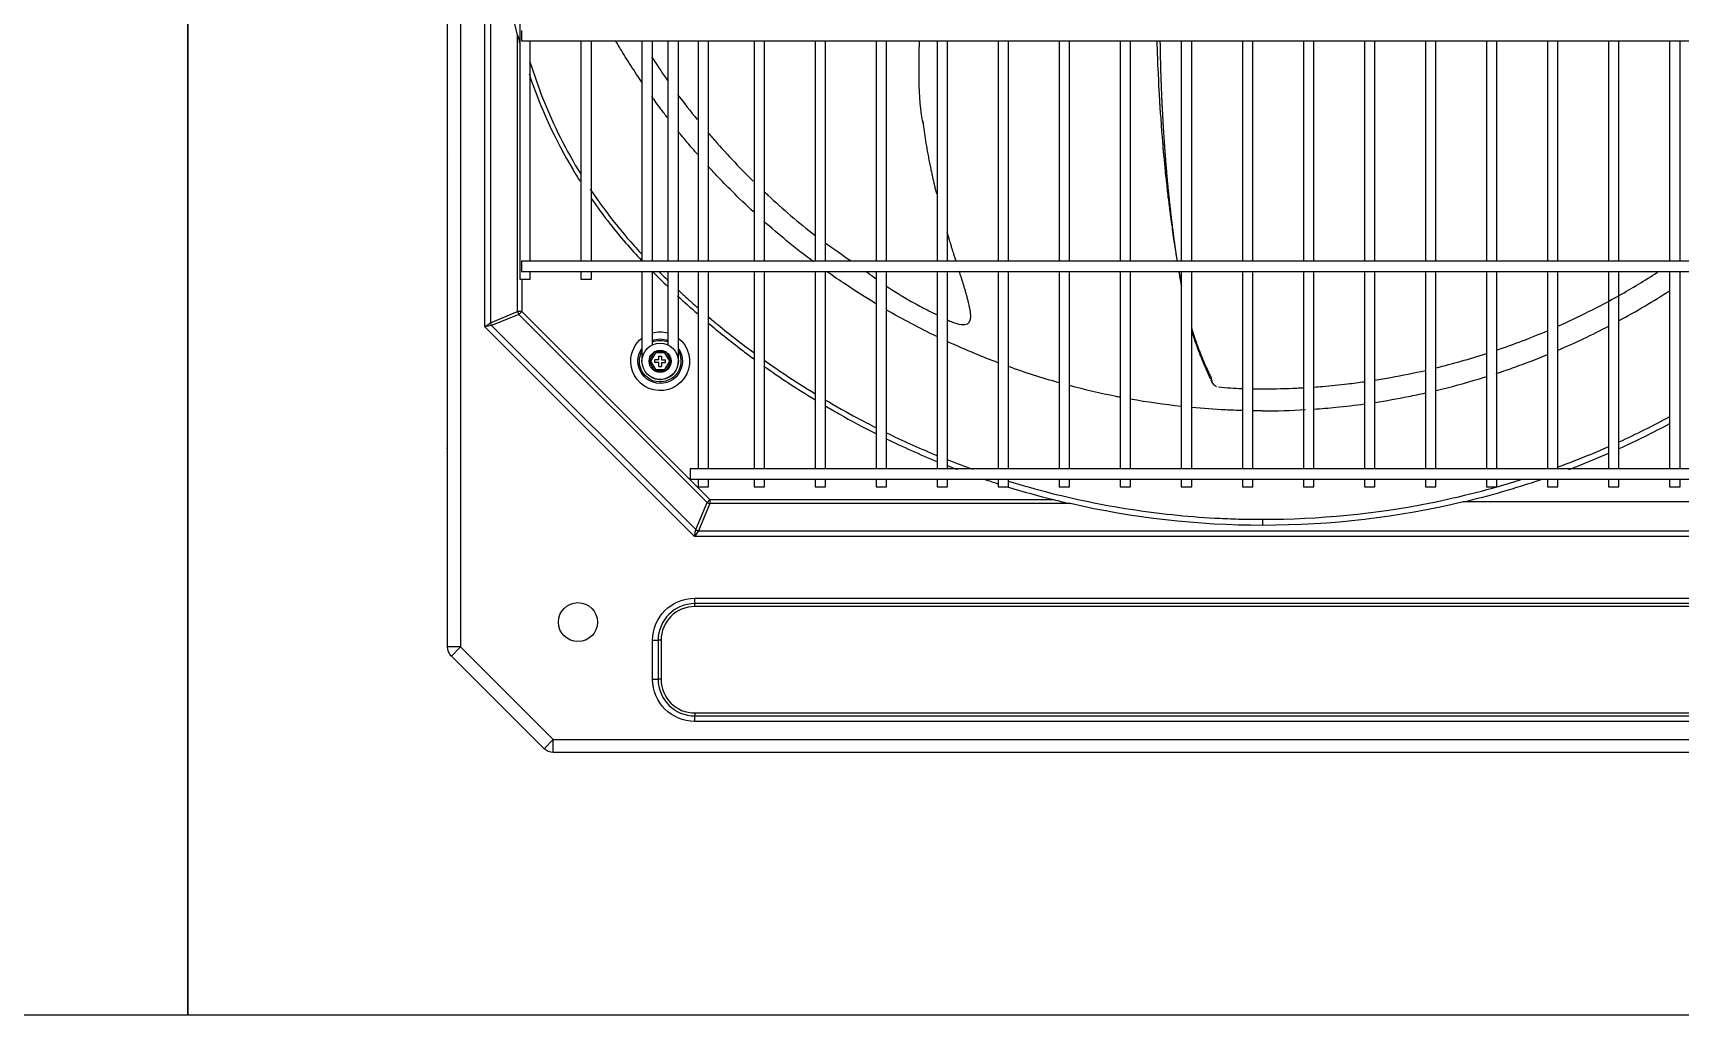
# Model space of a CAD drawing. Header units: millimetres. Extents: x 0 to 504600, y 0 to 118800.
# Drawn here: x 434175 to 434809, y 47238 to 47617 of the extents above; entities that cross this region are included whole.
import ezdxf

# ---------------------------------------------------------------- set-up
doc = ezdxf.new("R2010")
doc.units = ezdxf.units.MM
doc.header["$LTSCALE"] = 200
doc.layers.add('LG-AIRCON', color=240, linetype='Continuous')

# ---------------------------------------------------------------- blocks, each defined once
blk = doc.blocks.new('UXB+UXB')
at = {"layer": 'LG-AIRCON', "color": 0}
for p, q in [((-1860.23, 40.68), (-1860.23, 719.79)), ((-1855.24, 719.79), (-1855.24, 40.68)), ((-1845.83, 163.94), (-1845.83, 654.49)), ((-1843.71, 652.97), (-1843.71, 165.46)), ((-1832.38, 636.18), (-1832.38, 182.25)), ((-1833.24, 169.8), (-1833.24, 276.27)), ((-1831.81, 278.04), (-1831.81, 276.04)), ((-1831.81, 276.04), (-1831.81, 274.04)), ((-1831.81, 274.04), (-649.09, 274.04)), ((-1828.38, 189.25), (-1828.38, 274.04)), ((-1808.88, 274.04), (-1808.88, 189.25)), ((-1804.88, 189.25), (-1804.88, 274.04)), ((-1785.39, 274.04), (-1785.39, 189.26)), ((-1781.38, 189.26), (-1781.38, 274.04)), ((-1775.39, 274.04), (-1775.39, 189.25)), ((-1771.39, 189.25), (-1771.39, 274.04)), ((-1763.82, 274.04), (-1763.82, 189.26)), ((-1759.82, 189.26), (-1759.82, 274.04)), ((-1742.25, 274.04), (-1742.25, 189.26)), ((-1738.25, 189.26), (-1738.25, 274.04)), ((-1718.76, 274.04), (-1718.76, 189.26)), ((-1714.76, 189.26), (-1714.76, 274.04)), ((-1695.26, 274.04), (-1695.26, 189.26)), ((-1691.26, 189.26), (-1691.26, 274.04)), ((-1671.76, 274.04), (-1671.76, 189.26)), ((-1667.76, 189.26), (-1667.76, 274.04)), ((-1648.27, 274.04), (-1648.27, 189.26)), ((-1644.27, 189.26), (-1644.27, 274.04)), ((-1624.77, 274.04), (-1624.77, 189.26)), ((-1620.77, 189.26), (-1620.77, 274.04)), ((-1601.27, 274.04), (-1601.27, 189.26)), ((-1597.28, 189.26), (-1597.28, 274.04)), ((-1577.78, 274.04), (-1577.78, 189.26)), ((-1573.78, 189.26), (-1573.78, 274.04)), ((-1554.28, 274.04), (-1554.28, 189.26)), ((-1550.28, 189.26), (-1550.28, 274.04)), ((-1530.79, 274.04), (-1530.79, 189.26)), ((-1526.79, 189.26), (-1526.79, 274.04)), ((-1507.29, 274.04), (-1507.29, 189.26)), ((-1503.29, 189.26), (-1503.29, 274.04)), ((-1483.79, 274.04), (-1483.79, 189.26)), ((-1479.79, 189.26), (-1479.79, 274.04)), ((-1460.3, 274.04), (-1460.3, 189.26)), ((-1456.3, 189.26), (-1456.3, 274.04)), ((-1436.8, 274.04), (-1436.8, 189.26)), ((-1432.8, 189.26), (-1432.8, 274.04)), ((-1413.3, 274.04), (-1413.3, 189.26)), ((-1409.3, 189.26), (-1409.3, 274.04)), ((-1389.81, 274.04), (-1389.81, 189.26)), ((-1385.81, 189.26), (-1385.81, 274.04)), ((-1860.43, 229.91), (-1860.43, 226.91)), ((-1860.43, 226.91), (-1860.43, 205.08)), ((-1860.23, 226.91), (-1860.43, 226.91)), ((-649.09, 189.25), (-1831.81, 189.25)), ((-1831.81, 189.25), (-1831.81, 187.25)), ((-1831.81, 187.25), (-1831.81, 185.25)), ((-1831.81, 185.25), (-649.09, 185.25)), ((-1828.38, 182.25), (-1828.38, 185.25)), ((-1808.88, 185.25), (-1808.88, 182.25)), ((-1804.88, 182.25), (-1804.88, 185.25)), ((-1785.39, 185.26), (-1785.39, 173.91)), ((-1781.38, 173.91), (-1781.38, 185.26)), ((-1775.39, 185.25), (-1775.39, 173.91)), ((-1771.39, 173.91), (-1771.39, 185.25)), ((-1763.82, 185.26), (-1763.82, 109.27)), ((-1759.82, 109.27), (-1759.82, 185.26)), ((-1742.25, 185.26), (-1742.25, 109.27)), ((-1738.25, 109.27), (-1738.25, 185.26)), ((-1718.76, 185.26), (-1718.76, 109.27)), ((-1714.76, 109.27), (-1714.76, 185.26)), ((-1695.26, 185.26), (-1695.26, 109.27)), ((-1691.26, 109.27), (-1691.26, 185.26)), ((-1671.76, 185.26), (-1671.76, 109.27)), ((-1667.76, 109.27), (-1667.76, 185.26)), ((-1648.27, 185.26), (-1648.27, 109.27)), ((-1644.27, 109.27), (-1644.27, 185.26)), ((-1624.77, 185.26), (-1624.77, 109.27)), ((-1620.77, 109.27), (-1620.77, 185.26)), ((-1601.27, 185.26), (-1601.27, 109.27)), ((-1597.28, 109.27), (-1597.28, 185.26)), ((-1577.78, 185.26), (-1577.78, 109.27)), ((-1573.78, 109.27), (-1573.78, 185.26)), ((-1554.28, 185.26), (-1554.28, 109.27)), ((-1550.28, 109.27), (-1550.28, 185.26)), ((-1530.79, 185.26), (-1530.79, 109.27)), ((-1526.79, 109.27), (-1526.79, 185.26)), ((-1507.29, 185.26), (-1507.29, 109.27)), ((-1503.29, 109.27), (-1503.29, 185.26)), ((-1483.79, 185.26), (-1483.79, 109.27)), ((-1479.79, 109.27), (-1479.79, 185.26)), ((-1460.3, 185.26), (-1460.3, 109.27)), ((-1456.3, 109.27), (-1456.3, 185.26)), ((-1436.8, 185.26), (-1436.8, 109.27)), ((-1432.8, 109.27), (-1432.8, 185.26)), ((-1413.3, 185.26), (-1413.3, 109.27)), ((-1409.3, 109.27), (-1409.3, 185.26)), ((-1389.81, 185.26), (-1389.81, 109.27)), ((-1385.81, 109.27), (-1385.81, 185.26)), ((-1832.38, 182.25), (-1828.38, 182.25)), ((-1831.68, 182.25), (-1831.68, 169.8)), ((-1808.88, 182.25), (-1804.88, 182.25)), ((-1785.38, 173.91), (-1785.38, 171.08)), ((-1781.38, 171.08), (-1781.38, 173.91)), ((-1775.39, 173.91), (-1775.39, 171.08)), ((-1771.39, 171.08), (-1771.39, 173.91)), ((-1860.43, 165.1), (-1860.43, 120.27)), ((-1845.83, 163.94), (-1843.71, 165.46)), ((-1843.71, 165.46), (-1833.24, 169.8)), ((-1832.78, 168.7), (-1843.26, 164.36)), ((-1831.68, 169.8), (-1833.24, 169.8)), ((-1831.68, 169.8), (-1832.78, 168.7)), ((-1760.35, 96.27), (-1832.78, 168.7)), ((-1831.68, 169.8), (-1759.25, 97.37)), ((-1785.39, 171.08), (-1785.39, 167.43)), ((-1785.39, 170.67), (-1785.39, 150.69)), ((-1785.38, 170.67), (-1785.38, 150.83)), ((-1781.38, 167.43), (-1781.38, 171.08)), ((-1781.38, 156.99), (-1781.38, 170.67)), ((-1775.39, 171.08), (-1775.39, 167.43)), ((-1775.39, 167.43), (-1775.39, 164.6)), ((-1771.39, 167.43), (-1771.39, 171.08)), ((-1771.39, 171.08), (-1771.39, 171.08)), ((-1771.39, 167.43), (-1771.39, 167.43)), ((-1771.39, 164.6), (-1771.39, 167.43)), ((-1843.26, 164.36), (-1845.83, 163.94)), ((-1765.12, 83.22), (-1845.83, 163.94)), ((-1843.26, 164.36), (-1764.69, 85.8)), ((-1775.39, 164.6), (-1775.39, 156.99)), ((-1771.39, 150.83), (-1771.39, 164.6)), ((-1782.64, 150.67), (-1780.51, 154.35)), ((-1780.22, 153.85), (-1782.06, 150.67)), ((-1780.51, 154.35), (-1776.26, 154.35)), ((-1780.51, 154.35), (-1780.22, 153.85)), ((-1776.55, 153.85), (-1780.22, 153.85)), ((-1778.89, 152.67), (-1777.89, 152.67)), ((-1778.89, 151.17), (-1778.89, 152.67)), ((-1777.89, 152.67), (-1777.89, 151.17)), ((-1776.55, 153.85), (-1776.26, 154.35)), ((-1774.71, 150.67), (-1776.55, 153.85)), ((-1776.26, 154.35), (-1774.14, 150.67)), ((-1780.51, 146.99), (-1782.64, 150.67)), ((-1782.64, 150.67), (-1782.06, 150.67)), ((-1782.06, 150.67), (-1780.22, 147.49)), ((-1780.51, 146.99), (-1780.22, 147.49)), ((-1776.26, 146.99), (-1780.51, 146.99)), ((-1778.89, 151.17), (-1780.39, 151.17)), ((-1780.39, 150.17), (-1780.39, 151.17)), ((-1778.89, 150.17), (-1780.39, 150.17)), ((-1780.22, 147.49), (-1776.55, 147.49)), ((-1778.89, 148.67), (-1778.89, 150.17)), ((-1778.89, 148.67), (-1777.89, 148.67)), ((-1777.89, 151.17), (-1776.39, 151.17)), ((-1777.89, 150.17), (-1777.89, 148.67)), ((-1777.89, 150.17), (-1776.39, 150.17)), ((-1776.55, 147.49), (-1774.71, 150.67)), ((-1776.55, 147.49), (-1776.26, 146.99)), ((-1776.39, 150.17), (-1776.39, 151.17)), ((-1774.14, 150.67), (-1776.26, 146.99)), ((-1774.71, 150.67), (-1774.14, 150.67)), ((-1860.23, 120.27), (-1860.43, 120.27)), ((-1860.43, 120.27), (-1860.43, 117.27)), ((-712.27, 109.26), (-1766.82, 109.26)), ((-1766.82, 109.26), (-1766.82, 107.26)), ((-1766.82, 107.26), (-1766.82, 105.27)), ((-1766.82, 105.27), (-712.27, 105.27)), ((-1763.82, 105.27), (-1763.82, 102.27)), ((-1763.82, 102.27), (-1759.82, 102.27)), ((-1759.82, 102.27), (-1759.82, 105.27)), ((-1742.25, 105.27), (-1742.25, 102.27)), ((-1742.25, 102.27), (-1738.25, 102.27)), ((-1738.25, 102.27), (-1738.25, 105.27)), ((-1718.76, 105.27), (-1718.76, 102.27)), ((-1718.76, 102.27), (-1714.76, 102.27)), ((-1714.76, 102.27), (-1714.76, 105.27)), ((-1695.26, 105.27), (-1695.26, 102.27)), ((-1695.26, 102.27), (-1691.26, 102.27)), ((-1691.26, 102.27), (-1691.26, 105.27)), ((-1671.76, 105.27), (-1671.76, 102.27)), ((-1671.76, 102.27), (-1667.76, 102.27)), ((-1667.76, 102.27), (-1667.76, 105.27)), ((-1648.27, 105.27), (-1648.27, 102.27)), ((-1648.27, 102.27), (-1644.27, 102.27)), ((-1644.27, 102.27), (-1644.27, 105.27)), ((-1624.77, 105.27), (-1624.77, 102.27)), ((-1624.77, 102.27), (-1620.77, 102.27)), ((-1620.77, 102.27), (-1620.77, 105.27)), ((-1601.27, 105.27), (-1601.27, 102.27)), ((-1601.27, 102.27), (-1597.28, 102.27)), ((-1597.28, 102.27), (-1597.28, 105.27)), ((-1577.78, 105.27), (-1577.78, 102.27)), ((-1577.78, 102.27), (-1573.78, 102.27)), ((-1573.78, 102.27), (-1573.78, 105.27)), ((-1554.28, 105.27), (-1554.28, 102.27)), ((-1554.28, 102.27), (-1550.28, 102.27)), ((-1550.28, 102.27), (-1550.28, 105.27)), ((-1530.79, 105.27), (-1530.79, 102.27)), ((-1530.79, 102.27), (-1526.79, 102.27)), ((-1526.79, 102.27), (-1526.79, 105.27)), ((-1507.29, 105.27), (-1507.29, 102.27)), ((-1507.29, 102.27), (-1503.29, 102.27)), ((-1503.29, 102.27), (-1503.29, 105.27)), ((-1483.79, 105.27), (-1483.79, 102.27)), ((-1483.79, 102.27), (-1479.79, 102.27)), ((-1479.79, 102.27), (-1479.79, 105.27)), ((-1460.3, 105.27), (-1460.3, 102.27)), ((-1460.3, 102.27), (-1456.3, 102.27)), ((-1456.3, 102.27), (-1456.3, 105.27)), ((-1436.8, 105.27), (-1436.8, 102.27)), ((-1436.8, 102.27), (-1432.8, 102.27)), ((-1432.8, 102.27), (-1432.8, 105.27)), ((-1413.3, 105.27), (-1413.3, 102.27)), ((-1413.3, 102.27), (-1409.3, 102.27)), ((-1409.3, 102.27), (-1409.3, 105.27)), ((-1389.81, 105.27), (-1389.81, 102.27)), ((-1389.81, 102.27), (-1385.81, 102.27)), ((-1385.81, 102.27), (-1385.81, 105.27)), ((-1764.69, 85.8), (-1760.35, 96.27)), ((-1759.25, 95.82), (-1763.59, 85.34)), ((-1759.25, 97.37), (-1760.35, 96.27)), ((-1759.25, 97.37), (-1626.98, 97.37)), ((-1759.25, 97.37), (-1759.25, 95.82)), ((-1620.49, 95.82), (-1759.25, 95.82)), ((-1361.11, 96.46), (-1469.32, 96.46)), ((-1765.12, 83.22), (-1764.69, 85.8)), ((-1763.59, 85.34), (-1765.12, 83.22)), ((-713.55, 83.22), (-1765.12, 83.22)), ((-1763.59, 85.34), (-715.07, 85.34)), ((-1765.05, 59.43), (-713.61, 59.43)), ((-1765.05, 57.31), (-1765.05, 59.43)), ((-713.61, 57.31), (-1765.05, 57.31)), ((-1765.05, 56.19), (-1765.05, 57.31)), ((-713.61, 56.19), (-1765.05, 56.19)), ((-1855.24, 40.68), (-1860.23, 40.68)), ((-1858.77, 37.14), (-1855.24, 40.68)), ((-1855.24, 40.68), (-1819.55, 5)), ((-1781.29, 28.2), (-1781.29, 43.19)), ((-1781.29, 43.19), (-1779.17, 43.19)), ((-1779.17, 43.19), (-1779.17, 28.2)), ((-1778.05, 43.19), (-1779.17, 43.19)), ((-1778.05, 43.19), (-1778.05, 28.2)), ((-1823.09, 1.46), (-1858.77, 37.14)), ((-1781.29, 28.2), (-1779.17, 28.2)), ((-1778.05, 28.2), (-1779.17, 28.2)), ((-1765.05, 15.2), (-713.61, 15.2)), ((-1765.05, 15.2), (-1765.05, 14.08)), ((-1765.05, 14.08), (-713.61, 14.08)), ((-1765.05, 11.96), (-1765.05, 14.08)), ((-713.61, 11.96), (-1765.05, 11.96)), ((-1823.09, 1.46), (-1819.55, 5)), ((-1819.55, 5), (-660.45, 5)), ((-1819.55, 0), (-1819.55, 5)), ((-660.45, 0), (-1819.55, 0))]:
    blk.add_line(p, q, dxfattribs=at)
for centre, radius in [((-1778.39, 150.67), 7), ((-1778.39, 150.67), 4.25), ((-1778.39, 150.67), 4.25), ((-1810.04, 50.19), 7.5)]:
    blk.add_circle(centre, radius, dxfattribs=at)
for centre, radius, start, end in [((-1859.63, 229.91), 0.8, 138.58948, 180), ((-1765.05, 43.19), 14.12, 90, 180), ((-1765.05, 43.19), 13, 90, 180), ((-1765.05, 28.2), 14.12, 180, 270), ((-1765.05, 28.2), 13, 180, 270)]:
    blk.add_arc(centre, radius, start, end, dxfattribs=at)
at = {"layer": 'LG-AIRCON', "color": 0, "extrusion": (0, 0, -1)}
for centre, radius, start, end in [((1778.39, 150.67), 11.33, 0, 51.85121), ((1778.39, 150.67), 11.33, 128.14308, 0), ((1778.39, 150.67), 11.33, 74.64936, 105.34505), ((1778.39, 150.67), 8.56, 69.50254, 110.49186), ((1778.39, 150.67), 8, 67.97802, 112.0104), ((1778.39, 150.67), 8.56, 144.78738, 0), ((1778.39, 150.67), 8.56, 0, 35.19559), ((1778.39, 150.67), 8, 0, 28.95757), ((1778.39, 150.67), 8, 151.01995, 0), ((1859.63, 117.27), 0.8, 318.58948, 0), ((1765.05, 43.19), 16.24, 0, 90), ((1855.24, 40.68), 5, 315, 0), ((1765.05, 28.2), 16.24, 270, 0), ((1819.55, 5), 5, 270, 315)]:
    blk.add_arc(centre, radius, start, end, dxfattribs=at)
at = {"layer": 'LG-AIRCON', "color": 0}
for centre, major_axis in [((-1842.16, 165.46), (0.84, -2.03)), ((-1831.68, 169.8), (0.84, -2.03)), ((-1759.25, 97.37), (2.03, -0.84)), ((-1763.59, 86.9), (2.03, -0.84))]:
    blk.add_ellipse(centre, major_axis=major_axis, ratio=0.678598, start_param=4.438375, end_param=4.986403, dxfattribs=at)
for points, knots in [([(-1833.24, 276.27), (-1836.11, 287.8), (-1837.9, 299.52), (-1839, 317.37), (-1839.26, 323.34), (-1839.81, 335.27), (-1840.06, 341.24), (-1841.15, 371.11), (-1841.59, 395.09), (-1841.59, 419.05)], [0, 0, 0, 0, 0.25, 0.25, 0.375, 0.375, 0.5, 0.5, 1, 1, 1, 1]), ([(-1785.46, 258.12), (-1786.14, 259.12), (-1788.31, 262.36), (-1791.66, 267.59), (-1794.25, 271.87), (-1795.42, 273.87)], [0, 0, 0, 0, 0.194465, 0.627386, 1, 1, 1, 1]), ([(-1677.25, 242.54), (-1677.31, 242.83), (-1678.49, 248.96), (-1678.81, 259.54), (-1678.74, 269.78), (-1678.53, 274.04)], [0, 0, 0, 0, 0.028763, 0.596266, 1, 1, 1, 1]), ([(-1587.23, 274.05), (-1587.23, 273.75), (-1587.23, 273.07), (-1587.18, 271.95), (-1587.04, 270.28), (-1587, 268.34), (-1586.98, 266.13), (-1586.88, 263.74), (-1586.68, 261.21), (-1586.57, 259.07), (-1586.55, 257.34), (-1586.51, 255.77), (-1586.29, 253.71), (-1586.19, 251.48), (-1586.11, 249.33), (-1585.96, 247.02), (-1585.71, 244.56), (-1585.56, 242.43), (-1585.49, 240.69), (-1585.41, 239.06), (-1585.13, 236.95), (-1584.98, 234.63), (-1584.84, 232.45), (-1584.62, 230.16), (-1584.32, 227.77), (-1584.13, 225.64), (-1584.01, 223.84), (-1583.85, 222.13), (-1583.5, 219.95), (-1583.31, 217.4), (-1583.08, 215.13), (-1582.78, 212.83), (-1582.44, 210.55), (-1582.22, 208.3), (-1581.87, 205.36), (-1581.43, 203.11), (-1581.16, 200.49), (-1580.83, 197.99), (-1580.37, 195.35), (-1580.02, 193.12), (-1579.76, 191.27), (-1579.58, 190.13), (-1579.45, 189.49), (-1579.4, 189.24)], [0, 0, 0, 0, 0.010355, 0.022017, 0.034912, 0.06644, 0.084702, 0.104252, 0.145583, 0.183247, 0.197905, 0.209829, 0.23371, 0.264361, 0.282067, 0.301316, 0.342279, 0.380092, 0.394981, 0.407215, 0.43204, 0.463541, 0.481722, 0.501226, 0.542595, 0.579874, 0.594265, 0.606592, 0.633467, 0.667291, 0.686602, 0.707431, 0.750283, 0.785454, 0.798796, 0.843668, 0.862, 0.881783, 0.924485, 0.963805, 0.979109, 0.991789, 1, 1, 1, 1]), ([(-1586, 274.05), (-1585.99, 273.63), (-1585.98, 272.88), (-1585.96, 271.47), (-1585.93, 270.14), (-1585.9, 268.48), (-1585.87, 267.12), (-1585.83, 265.43), (-1585.78, 263.91), (-1585.74, 262.26), (-1585.69, 260.78), (-1585.64, 259.31), (-1585.58, 257.67), (-1585.53, 256.2), (-1585.46, 254.56), (-1585.4, 253.08), (-1585.33, 251.42), (-1585.26, 249.91), (-1585.18, 248.4), (-1585.1, 246.75), (-1585.02, 245.28), (-1584.93, 243.67), (-1584.85, 242.22), (-1584.75, 240.6), (-1584.65, 238.99), (-1584.56, 237.54), (-1584.45, 235.92), (-1584.35, 234.45), (-1584.23, 232.81), (-1584.12, 231.34), (-1584.01, 229.89), (-1583.89, 228.3), (-1583.76, 226.73), (-1583.63, 225.15), (-1583.49, 223.58), (-1583.37, 222.17), (-1583.22, 220.6), (-1583.09, 219.18), (-1582.94, 217.59), (-1582.8, 216.16), (-1582.65, 214.74), (-1582.49, 213.18), (-1582.34, 211.8), (-1582.18, 210.27), (-1582.02, 208.9), (-1581.85, 207.39), (-1581.67, 205.87), (-1581.51, 204.51), (-1581.32, 203), (-1581.15, 201.63), (-1580.96, 200.1), (-1580.78, 198.74), (-1580.6, 197.39), (-1580.39, 195.91), (-1580.21, 194.59), (-1580, 193.14), (-1579.83, 191.98), (-1579.62, 190.58), (-1579.49, 189.76), (-1579.41, 189.24)], [0, 0, 0, 0, 0.014465, 0.025686, 0.048127, 0.059348, 0.081789, 0.09301, 0.115451, 0.132282, 0.149113, 0.165944, 0.182775, 0.205216, 0.216437, 0.238878, 0.255709, 0.27254, 0.289371, 0.306202, 0.328643, 0.339864, 0.362305, 0.379136, 0.395967, 0.418408, 0.429629, 0.45207, 0.468901, 0.485732, 0.502563, 0.519394, 0.541835, 0.558666, 0.575497, 0.597939, 0.609159, 0.631601, 0.648431, 0.665262, 0.682093, 0.698924, 0.721366, 0.732586, 0.755028, 0.771859, 0.78869, 0.811131, 0.822351, 0.844793, 0.861624, 0.878455, 0.895286, 0.912117, 0.934558, 0.945779, 0.96822, 0.97944, 1, 1, 1, 1]), ([(-1828.63, 266.39), (-1828.58, 266.25), (-1828.54, 266.1), (-1825.45, 256.05), (-1821.52, 246.22), (-1814.43, 232.04), (-1811.79, 227.29), (-1808.95, 222.66)], [0, 0, 0, 0, 0.009339, 0.009339, 0.659059, 0.659059, 1, 1, 1, 1]), ([(-1781.71, 267.94), (-1779.86, 265.08), (-1777.77, 261.98), (-1775.61, 258.9), (-1775.43, 258.65)], [0, 0, 0, 0, 0.918999, 1, 1, 1, 1]), ([(-1828.87, 261.34), (-1824.53, 248.41), (-1818.87, 236.08), (-1811.05, 222.87), (-1810.16, 221.41), (-1809.24, 219.96)], [0, 0, 0, 0, 0.888688, 0.888688, 1, 1, 1, 1]), ([(-1775.63, 244.51), (-1776.46, 245.59), (-1778.49, 248.27), (-1780.47, 250.99), (-1781.63, 252.61)], [0, 0, 0, 0, 0.406175, 1, 1, 1, 1]), ([(-1671.93, 215.13), (-1672, 215.44), (-1672.22, 216.33), (-1672.57, 217.8), (-1672.98, 219.53), (-1673.37, 221.26), (-1673.75, 222.99), (-1674.15, 224.91), (-1674.51, 226.64), (-1674.88, 228.58), (-1675.18, 230.13), (-1675.53, 232.07), (-1675.83, 233.83), (-1676.15, 235.8), (-1676.43, 237.6), (-1676.7, 239.42), (-1676.95, 241.24), (-1677.11, 242.45), (-1677.18, 243.06)], [0, 0, 0, 0, 0.034815, 0.097756, 0.160698, 0.223639, 0.28658, 0.349522, 0.433443, 0.475404, 0.559326, 0.601287, 0.685208, 0.74815, 0.811091, 0.874032, 0.936973, 1, 1, 1, 1]), ([(-1764.04, 230.36), (-1765.32, 231.82), (-1767.83, 234.75), (-1770.28, 237.74), (-1771.48, 239.23)], [0, 0, 0, 0, 0.502284, 1, 1, 1, 1]), ([(-1759.93, 238.64), (-1759.42, 238.04), (-1753.95, 231.67), (-1748.1, 225.48), (-1742.53, 220.01)], [0, 0, 0, 0, 0.092857, 1, 1, 1, 1]), ([(-1750.73, 216.11), (-1752.71, 218.13), (-1755.88, 221.35), (-1758.95, 224.66), (-1760.08, 225.91)], [0, 0, 0, 0, 0.627651, 1, 1, 1, 1]), ([(-1805.31, 216.95), (-1803.84, 214.73), (-1802.31, 212.53), (-1797.69, 206.17), (-1794.45, 202.07), (-1789.32, 196.11), (-1787.56, 194.15), (-1785.68, 192.13), (-1785.58, 192.03), (-1785.48, 191.93)], [0, 0, 0, 0, 0.252174, 0.252174, 0.74207, 0.74207, 0.987018, 0.987018, 1, 1, 1, 1]), ([(-1738.34, 215.97), (-1737.86, 215.51), (-1731.66, 209.68), (-1725.16, 204.03), (-1718.79, 199.19)], [0, 0, 0, 0, 0.077831, 1, 1, 1, 1]), ([(-1804.93, 213.39), (-1802.6, 210), (-1800.16, 206.68), (-1793.83, 198.6), (-1789.8, 193.93), (-1785.55, 189.46)], [0, 0, 0, 0, 0.39962, 0.39962, 1, 1, 1, 1]), ([(-1719.38, 188.97), (-1722.89, 191.6), (-1726.34, 194.3), (-1732.7, 199.52), (-1735.61, 202.01), (-1738.48, 204.56)], [0, 0, 0, 0, 0.533334, 0.533334, 1, 1, 1, 1]), ([(-1664.49, 189.24), (-1664.49, 189.24), (-1664.64, 189.71), (-1664.94, 190.67), (-1665.35, 191.97), (-1665.76, 193.3), (-1666.18, 194.64), (-1666.6, 196), (-1667.02, 197.38), (-1667.42, 198.71), (-1667.71, 199.71), (-1667.85, 200.18)], [0, 0, 0, 0, 0.000305, 0.138428, 0.276551, 0.368633, 0.506756, 0.644879, 0.736961, 0.875084, 1, 1, 1, 1]), ([(-1695.44, 172.88), (-1699.34, 175.23), (-1703.19, 177.67), (-1709.32, 181.77), (-1711.64, 183.37), (-1713.94, 185.01)], [0, 0, 0, 0, 0.617576, 0.617576, 1, 1, 1, 1]), ([(-1659.06, 166.36), (-1659.01, 166.5), (-1658.95, 166.76), (-1658.9, 167.06), (-1658.85, 167.52), (-1658.84, 167.88), (-1658.84, 168.32), (-1658.87, 168.83), (-1658.92, 169.29), (-1658.99, 169.88), (-1659.07, 170.4), (-1659.19, 171.04), (-1659.31, 171.64), (-1659.47, 172.4), (-1659.65, 173.19), (-1659.86, 174), (-1660.05, 174.73), (-1660.25, 175.47), (-1660.49, 176.35), (-1660.75, 177.26), (-1661.07, 178.32), (-1661.35, 179.27), (-1661.65, 180.25), (-1661.96, 181.23), (-1662.32, 182.39), (-1662.69, 183.56), (-1663, 184.56), (-1663.18, 185.11), (-1663.26, 185.36)], [0, 0, 0, 0, 0.051203, 0.085927, 0.120651, 0.155375, 0.190098, 0.224822, 0.259546, 0.29427, 0.328994, 0.363718, 0.398442, 0.433165, 0.485251, 0.519975, 0.554699, 0.589423, 0.624147, 0.676233, 0.710956, 0.763042, 0.797766, 0.83249, 0.884576, 0.936662, 0.971386, 1, 1, 1, 1]), ([(-1578.77, 185.26), (-1578.76, 185.24), (-1578.69, 184.8), (-1578.54, 183.92), (-1578.32, 182.63), (-1578.12, 181.49), (-1577.94, 180.49), (-1577.83, 179.92), (-1577.77, 179.62)], [0, 0, 0, 0, 0.008257, 0.234671, 0.461085, 0.687499, 0.838441, 1, 1, 1, 1]), ([(-1578.65, 185.26), (-1578.64, 185.17), (-1578.55, 184.6), (-1578.39, 183.5), (-1578.11, 181.86), (-1577.89, 180.81), (-1577.78, 180.24)], [0, 0, 0, 0, 0.049758, 0.328143, 0.614367, 1, 1, 1, 1]), ([(-1432.8, 164.17), (-1424.9, 167.68), (-1412.02, 174.12), (-1399.34, 181.77), (-1394.46, 184.93)], [0, 0, 0, 0, 0.61117, 1, 1, 1, 1]), ([(-1771.58, 178.2), (-1770.54, 177.23), (-1769.51, 176.28), (-1766.96, 173.97), (-1765.45, 172.62), (-1763.93, 171.29)], [0, 0, 0, 0, 0.410399, 0.410399, 1, 1, 1, 1]), ([(-1691.28, 179.6), (-1691.04, 179.44), (-1687.54, 177.07), (-1682.12, 173.83), (-1675.76, 170.49), (-1672.85, 169.01), (-1671.79, 168.49)], [0, 0, 0, 0, 0.039319, 0.566519, 0.843939, 1, 1, 1, 1]), ([(-1759.97, 165.47), (-1755.73, 161.88), (-1751.39, 158.41), (-1745.5, 153.92), (-1744.01, 152.81), (-1742.51, 151.71)], [0, 0, 0, 0, 0.749906, 0.749906, 1, 1, 1, 1]), ([(-1759.83, 167.77), (-1758.62, 166.75), (-1757.42, 165.75), (-1751.67, 161.03), (-1747.06, 157.44), (-1742.35, 153.97)], [0, 0, 0, 0, 0.211709, 0.211709, 1, 1, 1, 1]), ([(-1667.79, 166.57), (-1667.16, 166.28), (-1665.47, 165.55), (-1663.23, 164.82), (-1661.2, 164.73), (-1660.29, 164.97), (-1659.71, 165.32), (-1659.28, 165.77), (-1659.09, 166.17), (-1659.02, 166.48)], [0, 0, 0, 0, 0.20564, 0.547118, 0.687895, 0.809193, 0.86101, 0.907117, 1, 1, 1, 1]), ([(-1573.78, 163.3), (-1573.75, 163.22), (-1573.64, 162.83), (-1573.49, 162.33), (-1573.22, 161.42), (-1572.81, 160.19), (-1572.21, 158.38), (-1571, 154.98), (-1569.48, 151.24), (-1567.92, 147.66), (-1567.02, 145.87), (-1566.49, 144.75), (-1566.17, 143.88), (-1566.08, 142.95), (-1566, 142.5), (-1565.97, 142.31)], [0, 0, 0, 0, 0.011818, 0.05826, 0.078147, 0.142338, 0.204041, 0.310202, 0.571842, 0.682665, 0.781248, 0.831854, 0.86924, 0.927978, 1, 1, 1, 1]), ([(-1573.78, 162.33), (-1573.78, 162.32), (-1573.7, 162.07), (-1573.52, 161.46), (-1573.22, 160.48), (-1572.92, 159.52), (-1572.64, 158.69), (-1572.36, 157.86), (-1572.04, 156.93), (-1571.71, 156.02), (-1571.41, 155.23), (-1571.12, 154.45), (-1570.82, 153.68), (-1570.48, 152.82), (-1570.17, 152.08), (-1569.88, 151.35), (-1569.62, 150.74), (-1569.37, 150.14), (-1569.08, 149.46), (-1568.8, 148.8), (-1568.51, 148.14), (-1568.29, 147.62), (-1568.05, 147.07), (-1567.85, 146.61), (-1567.62, 146.08), (-1567.44, 145.67), (-1567.23, 145.2), (-1567.05, 144.78), (-1566.9, 144.43), (-1566.73, 144.06), (-1566.67, 143.9), (-1566.64, 143.85)], [0, 0, 0, 0, 0.001018, 0.033246, 0.081587, 0.129929, 0.162157, 0.194385, 0.242727, 0.291069, 0.323297, 0.355525, 0.403867, 0.436095, 0.484437, 0.516665, 0.548893, 0.581121, 0.613349, 0.661691, 0.693919, 0.726147, 0.758375, 0.790603, 0.82283, 0.855058, 0.887286, 0.919514, 0.951742, 0.98397, 1, 1, 1, 1]), ([(-1648.38, 150.09), (-1651.29, 151.19), (-1654.19, 152.33), (-1660.71, 155.03), (-1664.32, 156.62), (-1667.91, 158.28)], [0, 0, 0, 0, 0.44095, 0.44095, 1, 1, 1, 1]), ([(-1456.59, 145.93), (-1456.45, 145.98), (-1456.3, 146.03), (-1453.91, 146.82), (-1451.66, 147.59), (-1445.15, 149.91), (-1440.94, 151.53), (-1436.79, 153.24)], [0, 0, 0, 0, 0.021083, 0.021083, 0.358408, 0.358408, 1, 1, 1, 1]), ([(-1782.32, 144.99), (-1782.17, 144.86), (-1781.75, 144.54), (-1780.83, 144.06), (-1779.35, 143.66), (-1777.27, 143.63), (-1775.24, 144.29), (-1773.6, 145.47), (-1772.44, 146.82), (-1771.59, 148.61), (-1771.39, 149.94), (-1771.39, 150.67)], [0, 0, 0, 0, 0.042244, 0.108681, 0.210744, 0.339451, 0.513473, 0.618017, 0.733965, 0.8613, 1, 1, 1, 1]), ([(-1738.26, 151.01), (-1735.63, 149.14), (-1732.98, 147.31), (-1726.54, 142.99), (-1722.72, 140.55), (-1718.84, 138.18)], [0, 0, 0, 0, 0.415669, 0.415669, 1, 1, 1, 1]), ([(-1503.29, 143.39), (-1501.24, 143.71), (-1494.75, 144.8), (-1488.25, 146.12), (-1483.79, 147.15)], [0, 0, 0, 0, 0.31466, 1, 1, 1, 1]), ([(-1601.29, 136.78), (-1601.83, 136.88), (-1602.37, 136.99), (-1608.93, 138.29), (-1614.92, 139.69), (-1620.85, 141.27)], [0, 0, 0, 0, 0.081892, 0.081892, 1, 1, 1, 1]), ([(-1566.56, 143.65), (-1566.38, 143.33), (-1566.02, 142.69), (-1565.62, 141.95), (-1565.06, 141.46), (-1564.55, 141.12), (-1564.28, 140.98)], [0, 0, 0, 0, 0.181976, 0.413188, 0.708779, 1, 1, 1, 1]), ([(-1563.42, 140.77), (-1560.38, 140.47), (-1557.33, 140.25), (-1554.31, 140.13), (-1554.28, 140.13)], [0, 0, 0, 0, 0.989422, 1, 1, 1, 1]), ([(-1550.27, 140.03), (-1548.77, 140.02), (-1543.09, 140.02), (-1536.6, 140.17), (-1531.63, 140.42), (-1530.78, 140.47)], [0, 0, 0, 0, 0.229112, 0.868027, 1, 1, 1, 1]), ([(-1526.78, 140.72), (-1525.64, 140.81), (-1521.3, 141.14), (-1514.8, 141.79), (-1509.45, 142.49), (-1507.29, 142.79)], [0, 0, 0, 0, 0.175255, 0.666459, 1, 1, 1, 1]), ([(-1479.71, 139.4), (-1474.1, 140.74), (-1468.5, 142.25), (-1462.05, 144.2), (-1461.15, 144.48), (-1460.26, 144.76)], [0, 0, 0, 0, 0.861253, 0.861253, 1, 1, 1, 1]), ([(-1714.9, 133.47), (-1713.1, 132.41), (-1711.3, 131.37), (-1704.84, 127.72), (-1700.14, 125.2), (-1695.38, 122.8)], [0, 0, 0, 0, 0.279714, 0.279714, 1, 1, 1, 1]), ([(-1714.76, 135.72), (-1710.75, 133.36), (-1706.69, 131.07), (-1700.18, 127.58), (-1697.77, 126.33), (-1695.35, 125.11)], [0, 0, 0, 0, 0.633211, 0.633211, 1, 1, 1, 1]), ([(-1526.76, 132.23), (-1523.91, 132.43), (-1521.07, 132.66), (-1514.56, 133.31), (-1510.9, 133.74), (-1507.24, 134.24)], [0, 0, 0, 0, 0.43543, 0.43543, 1, 1, 1, 1]), ([(-1503.24, 134.82), (-1498.93, 135.47), (-1494.63, 136.23), (-1488.15, 137.51), (-1485.94, 137.98), (-1483.74, 138.47)], [0, 0, 0, 0, 0.659092, 0.659092, 1, 1, 1, 1]), ([(-1554.29, 131.65), (-1556.44, 131.71), (-1558.59, 131.79), (-1565.1, 132.11), (-1569.45, 132.42), (-1573.78, 132.83)], [0, 0, 0, 0, 0.331279, 0.331279, 1, 1, 1, 1]), ([(-1691.28, 123.09), (-1685.31, 120.18), (-1679.24, 117.45), (-1672.7, 114.74), (-1672.28, 114.56), (-1671.85, 114.39)], [0, 0, 0, 0, 0.9348, 0.9348, 1, 1, 1, 1]), ([(-1432.75, 109.95), (-1428.57, 111.48), (-1424.42, 113.1), (-1417.91, 115.79), (-1415.55, 116.8), (-1413.19, 117.84)], [0, 0, 0, 0, 0.635021, 0.635021, 1, 1, 1, 1]), ([(-1428.66, 108.96), (-1427.63, 109.35), (-1426.61, 109.74), (-1421.41, 111.77), (-1417.27, 113.49), (-1413.16, 115.29)], [0, 0, 0, 0, 0.197193, 0.197193, 1, 1, 1, 1]), ([(-1644.33, 104.51), (-1633.51, 101.17), (-1622.54, 98.39), (-1600.83, 94.05), (-1590.08, 92.45), (-1573.8, 90.84), (-1568.36, 90.44), (-1560.2, 90.04), (-1557.48, 89.94), (-1552.03, 89.81), (-1549.27, 89.78), (-1546.58, 89.78)], [0, 0, 0, 0, 0.344826, 0.344826, 0.672413, 0.672413, 0.836207, 0.836207, 0.918103, 0.918103, 1, 1, 1, 1]), ([(-1546.58, 89.78), (-1524.84, 89.77), (-1503.02, 91.93), (-1470.17, 98.47), (-1458.61, 101.43), (-1447.24, 105.01)], [0, 0, 0, 0, 0.642828, 0.642828, 1, 1, 1, 1])]:
    blk.add_open_spline(points, degree=3, knots=knots, dxfattribs=at)
for points in [[(-1833.24, 276.27), (-1832.97, 275.19), (-1832.68, 274.09), (-1832.39, 272.99)], [(-1771.67, 253.43), (-1769.24, 250.15), (-1766.73, 246.9), (-1764.13, 243.69)], [(-1742.48, 208.19), (-1745.27, 210.76), (-1748, 213.39), (-1750.73, 216.11)], [(-1714.83, 196.27), (-1711.56, 193.91), (-1708.22, 191.61), (-1704.87, 189.27)], [(-1781.42, 185.24), (-1781.2, 185.02), (-1780.97, 184.8), (-1780.75, 184.58)], [(-1780.75, 184.58), (-1779.05, 182.88), (-1777.33, 181.19), (-1775.59, 179.52)], [(-1778.87, 185.2), (-1777.77, 184.11), (-1776.65, 183.02), (-1775.53, 181.94)], [(-1699.18, 185.25), (-1697.89, 184.32), (-1696.59, 183.38), (-1695.3, 182.44)], [(-1409.27, 166.29), (-1402.61, 169.89), (-1396.09, 173.75), (-1389.72, 177.88)], [(-1771.66, 175.82), (-1769.17, 173.5), (-1766.64, 171.22), (-1764.07, 168.98)], [(-1671.91, 160.17), (-1678.54, 163.37), (-1685.05, 166.82), (-1691.42, 170.51)], [(-1456.3, 154.97), (-1449.79, 157.18), (-1443.29, 159.66), (-1436.79, 162.43)], [(-1432.74, 154.94), (-1426.11, 157.78), (-1419.61, 160.87), (-1413.25, 164.18)], [(-1479.8, 148.1), (-1473.31, 149.69), (-1466.81, 151.53), (-1460.3, 153.64)], [(-1738.49, 148.8), (-1732.11, 144.26), (-1725.56, 139.94), (-1718.89, 135.87)], [(-1624.83, 142.36), (-1631.42, 144.21), (-1637.95, 146.3), (-1644.39, 148.62)], [(-1577.79, 133.24), (-1584.33, 133.95), (-1590.84, 134.89), (-1597.32, 136.04)], [(-1546.58, 131.55), (-1547.82, 131.55), (-1549.06, 131.56), (-1550.29, 131.57)], [(-1546.58, 131.55), (-1541.04, 131.55), (-1535.52, 131.71), (-1530.03, 132.02)], [(-1409.22, 119.63), (-1402.63, 122.64), (-1396.12, 125.89), (-1389.72, 129.34)], [(-1691.39, 120.82), (-1684.97, 117.69), (-1678.47, 114.78), (-1671.87, 112.08)], [(-1409.21, 117.06), (-1402.58, 120.07), (-1396.06, 123.29), (-1389.67, 126.71)], [(-1667.88, 110.48), (-1666.6, 109.97), (-1665.32, 109.48), (-1664.03, 108.99)], [(-1667.81, 112.76), (-1664.53, 111.47), (-1661.24, 110.23), (-1657.93, 109.05)], [(-1653.64, 105.24), (-1651.88, 104.64), (-1650.11, 104.05), (-1648.33, 103.48)], [(-1644.35, 102.22), (-1638.63, 100.46), (-1632.84, 98.84), (-1626.98, 97.37)], [(-1469.32, 96.46), (-1459.14, 98.88), (-1449.14, 101.77), (-1439.29, 105.13)], [(-1626.98, 97.37), (-1624.81, 96.83), (-1622.62, 96.31), (-1620.49, 95.82)], [(-1546.29, 87.46), (-1571.68, 87.44), (-1596.4, 90.3), (-1620.49, 95.82)], [(-1469.32, 96.46), (-1494.3, 90.52), (-1519.93, 87.44), (-1546.28, 87.46)], [(-1546.58, 89.78), (-1546.58, 89.21), (-1546.58, 88.38), (-1546.58, 87.47)]]:
    blk.add_open_spline(points, degree=3, dxfattribs=at)

msp = doc.modelspace()

# ---------------------------------------------------------------- linework, layer by layer
at = {"layer": 'LG-AIRCON', "color": 8}
for points in [[(431864.22, 48198.42), (434234.22, 48198.42), (434234.22, 47238.42), (431864.22, 47238.42)], [(434234.22, 48198.42), (436914.22, 48198.42), (436914.22, 47238.42), (434234.22, 47238.42)]]:
    msp.add_lwpolyline(points, close=True, dxfattribs=at)

# ---------------------------------------------------------------- block references
at = {"layer": 'LG-AIRCON', "color": 50}
msp.add_blockref('UXB+UXB', (436194.45, 47339.54), dxfattribs=at)

doc.saveas('drawing.dxf')
